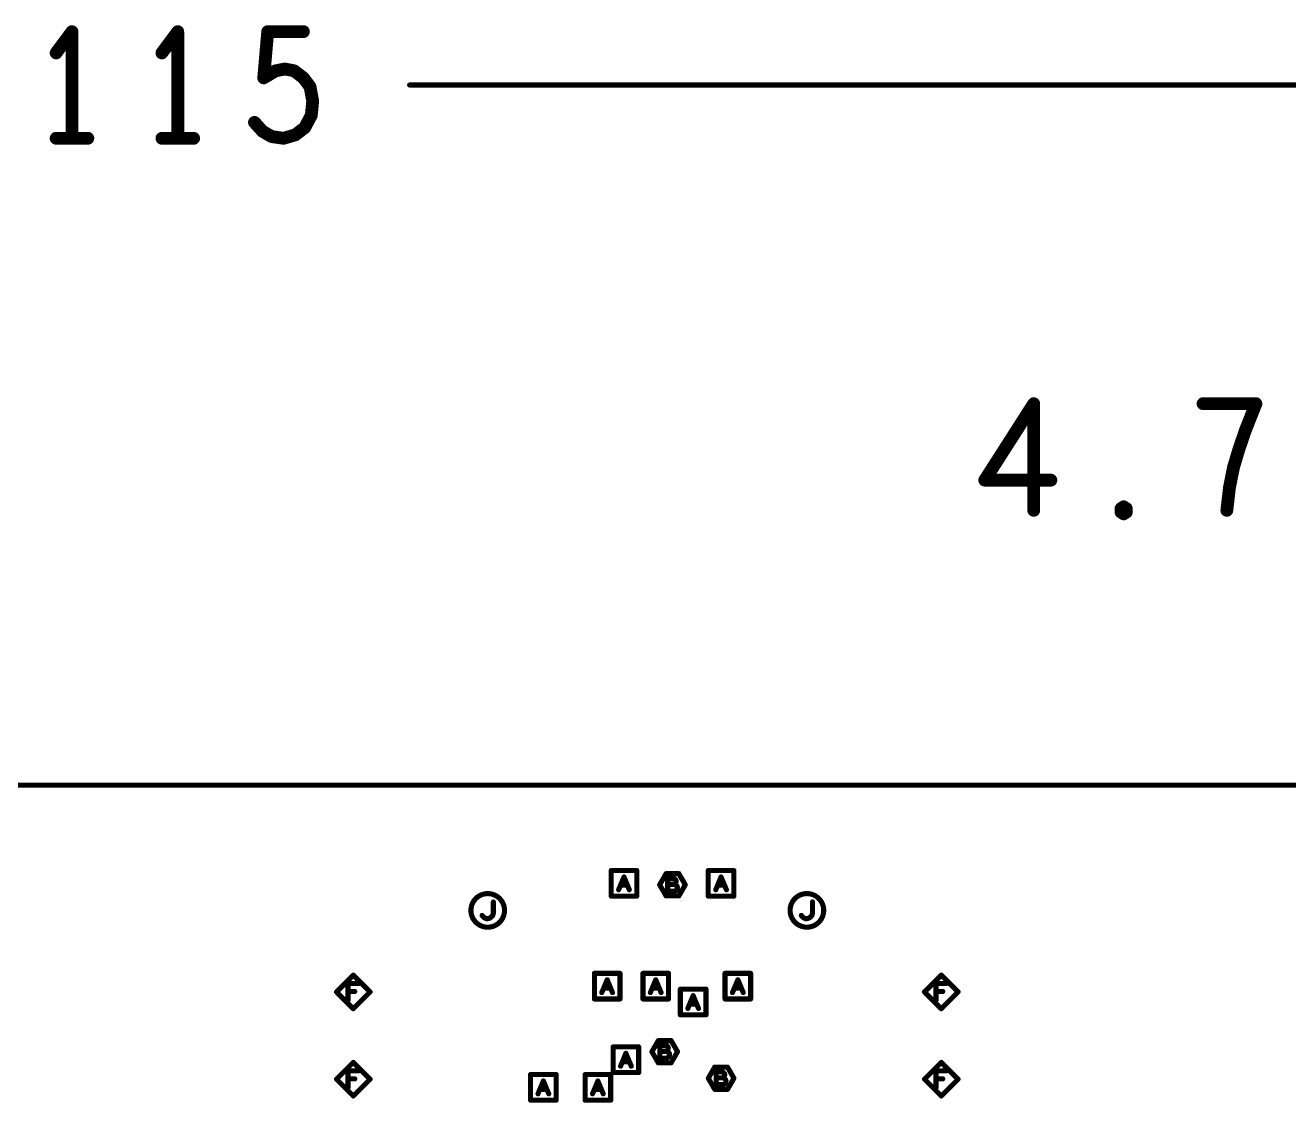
# Model space of a CAD drawing. Extents: x -14.2 to 19.9, y -5.2 to 16.9.
# Drawn here: x 2.316 to 3.797, y 5.258 to 6.521 of the extents above; entities that cross this region are included whole.
import ezdxf

# ---------------------------------------------------------------- set-up
doc = ezdxf.new("R2010")
doc.units = 0
doc.layers.get('0').update_dxf_attribs({"linetype": 'CONTINUOUS'})
doc.layers.add('FAB', color=2, linetype='CONTINUOUS')

# ---------------------------------------------------------------- blocks, each defined once
blk = doc.blocks.new('ROUND_1')
at = {"const_width": 0.003}
blk.add_lwpolyline([(-0.0015, 0, 1), (0.0015, 0, 1)], format="xyb", close=True, dxfattribs=at)
blk = doc.blocks.new('ROUND_105')
at = {"const_width": 0.0075}
blk.add_lwpolyline([(-0.00375, 0, 1), (0.00375, 0, 1)], format="xyb", close=True, dxfattribs=at)

msp = doc.modelspace()

# ---------------------------------------------------------------- linework, layer by layer
at = {"layer": 'FAB'}
for points, const_width in [([(2.3711, 6.5131), (2.3525, 6.4881)], 0.015), ([(2.3711, 6.3881), (2.3711, 6.5131)], 0.015), ([(2.4951, 6.5131), (2.4765, 6.4881)], 0.015), ([(2.4951, 6.3881), (2.4951, 6.5131)], 0.015), ([(2.5958, 6.4589), (2.6005, 6.5131)], 0.015), ([(2.6005, 6.5131), (2.6423, 6.5131)], 0.015), ([(2.6098, 6.4672), (2.5958, 6.4589)], 0.015), ([(2.6206, 6.4693), (2.6098, 6.4672)], 0.015), ([(2.6315, 6.4672), (2.6206, 6.4693)], 0.015), ([(2.6423, 6.4589), (2.6315, 6.4672)], 0.015), ([(2.6501, 6.4485), (2.6423, 6.4589)], 0.015), ([(2.6532, 6.4318), (2.6501, 6.4485)], 0.015), ([(2.7668, 6.4506), (4.5276, 6.4506)], 0.006), ([(2.6516, 6.4151), (2.6532, 6.4318)], 0.015), ([(2.585, 6.4068), (2.5943, 6.3964)], 0.015), ([(2.6439, 6.4006), (2.6516, 6.4151)], 0.015), ([(2.5943, 6.3964), (2.6051, 6.3901)], 0.015), ([(2.6051, 6.3901), (2.6191, 6.3881)], 0.015), ([(2.6191, 6.3881), (2.633, 6.3922)], 0.015), ([(2.633, 6.3922), (2.6439, 6.4006)], 0.015), ([(2.3525, 6.3881), (2.3897, 6.3881)], 0.015), ([(2.4765, 6.3881), (2.5137, 6.3881)], 0.015), ([(3.4981, 6.0771), (3.4407, 5.9875)], 0.015), ([(3.4981, 5.9521), (3.4981, 6.0771)], 0.015), ([(3.7585, 6.0771), (3.6965, 6.0771)], 0.015), ([(3.7461, 6.0459), (3.7585, 6.0771)], 0.015), ([(3.7383, 6.023), (3.7461, 6.0459)], 0.015), ([(3.7321, 6.0021), (3.7383, 6.023)], 0.015), ([(3.7275, 5.9792), (3.7321, 6.0021)], 0.015), ([(3.4407, 5.9875), (3.5182, 5.9875)], 0.015), ([(3.7244, 5.9521), (3.7275, 5.9792)], 0.015), ([(3.6004, 5.9542), (3.6035, 5.9563)], 0.015), ([(3.6004, 5.95), (3.6004, 5.9542)], 0.015), ([(3.6035, 5.948), (3.6004, 5.95)], 0.015), ([(3.6035, 5.9563), (3.6066, 5.9542)], 0.015), ([(3.6066, 5.95), (3.6035, 5.948)], 0.015), ([(3.6066, 5.9542), (3.6066, 5.95)], 0.015), ([(4.5276, 5.63), (0, 5.63)], 0.006), ([(3.003, 5.5), (3.003, 5.53)], 0.006), ([(3.003, 5.53), (3.033, 5.53)], 0.006), ([(3.0117, 5.5075), (3.018, 5.5225)], 0.006), ([(3.018, 5.5225), (3.0242, 5.5075)], 0.006), ([(3.033, 5.53), (3.033, 5.5)], 0.006), ([(3.0598, 5.5133), (3.0673, 5.5263)], 0.006), ([(3.0673, 5.5263), (3.0823, 5.5263)], 0.006), ([(3.0758, 5.5208), (3.0691, 5.5208)], 0.006), ([(3.0691, 5.5208), (3.0691, 5.5058)], 0.006), ([(3.0776, 5.52), (3.0758, 5.5208)], 0.006), ([(3.0786, 5.519), (3.0776, 5.52)], 0.006), ([(3.0823, 5.5263), (3.0898, 5.5133)], 0.006), ([(3.1167, 5.5), (3.1167, 5.53)], 0.006), ([(3.1167, 5.53), (3.1467, 5.53)], 0.006), ([(3.1255, 5.5075), (3.1317, 5.5225)], 0.006), ([(3.1317, 5.5225), (3.138, 5.5075)], 0.006), ([(3.1467, 5.53), (3.1467, 5.5)], 0.006), ([(3.022, 5.5128), (3.014, 5.5128)], 0.006), ([(3.0673, 5.5003), (3.0598, 5.5133)], 0.006), ([(3.0768, 5.5138), (3.0691, 5.5138)], 0.006), ([(3.0691, 5.5058), (3.0773, 5.5058)], 0.006), ([(3.0768, 5.5138), (3.0778, 5.5145)], 0.006), ([(3.0786, 5.5133), (3.0768, 5.5138)], 0.006), ([(3.0773, 5.5058), (3.0791, 5.5068)], 0.006), ([(3.0778, 5.5145), (3.0786, 5.5158)], 0.006), ([(3.0791, 5.5175), (3.0786, 5.519)], 0.006), ([(3.0786, 5.5158), (3.0791, 5.5175)], 0.006), ([(3.0801, 5.5118), (3.0786, 5.5133)], 0.006), ([(3.0791, 5.5068), (3.0801, 5.5083)], 0.006), ([(3.0806, 5.51), (3.0801, 5.5118)], 0.006), ([(3.0801, 5.5083), (3.0806, 5.51)], 0.006), ([(3.0898, 5.5133), (3.0823, 5.5003)], 0.006), ([(3.1357, 5.5128), (3.1277, 5.5128)], 0.006), ([(2.8649, 5.48), (2.8649, 5.4932)], 0.006), ([(3.033, 5.5), (3.003, 5.5)], 0.006), ([(3.0823, 5.5003), (3.0673, 5.5003)], 0.006), ([(3.1467, 5.5), (3.1167, 5.5)], 0.006), ([(3.2389, 5.48), (3.2389, 5.4932)], 0.006), ([(2.8517, 5.4774), (2.8534, 5.4754)], 0.006), ([(2.8534, 5.4754), (2.8554, 5.4741)], 0.006), ([(2.8603, 5.4741), (2.8623, 5.4754)], 0.006), ([(2.8623, 5.4754), (2.8642, 5.4774)], 0.006), ([(2.8642, 5.4774), (2.8649, 5.48)], 0.006), ([(3.2258, 5.4774), (3.2274, 5.4754)], 0.006), ([(3.2274, 5.4754), (3.2294, 5.4741)], 0.006), ([(3.2343, 5.4741), (3.2363, 5.4754)], 0.006), ([(3.2363, 5.4754), (3.2382, 5.4774)], 0.006), ([(3.2382, 5.4774), (3.2389, 5.48)], 0.006), ([(2.8554, 5.4741), (2.8577, 5.4735)], 0.006), ([(2.8577, 5.4735), (2.8603, 5.4741)], 0.006), ([(3.2294, 5.4741), (3.2317, 5.4735)], 0.006), ([(3.2317, 5.4735), (3.2343, 5.4741)], 0.006), ([(2.6811, 5.3878), (2.7008, 5.4075)], 0.006), ([(2.7008, 5.4075), (2.7205, 5.3878)], 0.006), ([(2.9833, 5.3795), (2.9833, 5.4095)], 0.006), ([(2.9833, 5.4095), (3.0133, 5.4095)], 0.006), ([(2.992, 5.387), (2.9983, 5.402)], 0.006), ([(2.9983, 5.402), (3.0045, 5.387)], 0.006), ([(3.0133, 5.4095), (3.0133, 5.3795)], 0.006), ([(3.0402, 5.3795), (3.0402, 5.4095)], 0.006), ([(3.0402, 5.4095), (3.0702, 5.4095)], 0.006), ([(3.0489, 5.387), (3.0552, 5.402)], 0.006), ([(3.0552, 5.402), (3.0614, 5.387)], 0.006), ([(3.0702, 5.4095), (3.0702, 5.3795)], 0.006), ([(3.1364, 5.3795), (3.1364, 5.4095)], 0.006), ([(3.1364, 5.4095), (3.1664, 5.4095)], 0.006), ([(3.1451, 5.387), (3.1514, 5.402)], 0.006), ([(3.1514, 5.402), (3.1577, 5.387)], 0.006), ([(3.1664, 5.4095), (3.1664, 5.3795)], 0.006), ([(3.3701, 5.3878), (3.3898, 5.4075)], 0.006), ([(3.3898, 5.4075), (3.4095, 5.3878)], 0.006), ([(2.7008, 5.3681), (2.6811, 5.3878)], 0.006), ([(2.6946, 5.378), (2.6946, 5.3977)], 0.006), ([(2.6946, 5.3977), (2.7071, 5.3977)], 0.006), ([(2.7025, 5.3882), (2.6946, 5.3882)], 0.006), ([(2.7205, 5.3878), (2.7008, 5.3681)], 0.006), ([(3.0023, 5.3922), (2.9943, 5.3922)], 0.006), ([(3.0592, 5.3922), (3.0512, 5.3922)], 0.006), ([(3.084, 5.3609), (3.084, 5.3909)], 0.006), ([(3.084, 5.3909), (3.1141, 5.3909)], 0.006), ([(3.1141, 5.3909), (3.1141, 5.3609)], 0.006), ([(3.1554, 5.3922), (3.1474, 5.3922)], 0.006), ([(3.3898, 5.3681), (3.3701, 5.3878)], 0.006), ([(3.3836, 5.378), (3.3836, 5.3977)], 0.006), ([(3.3836, 5.3977), (3.396, 5.3977)], 0.006), ([(3.3915, 5.3882), (3.3836, 5.3882)], 0.006), ([(3.4095, 5.3878), (3.3898, 5.3681)], 0.006), ([(3.0133, 5.3795), (2.9833, 5.3795)], 0.006), ([(3.0702, 5.3795), (3.0402, 5.3795)], 0.006), ([(3.0928, 5.3684), (3.099, 5.3834)], 0.006), ([(3.103, 5.3736), (3.095, 5.3736)], 0.006), ([(3.099, 5.3834), (3.1053, 5.3684)], 0.006), ([(3.1664, 5.3795), (3.1364, 5.3795)], 0.006), ([(3.1141, 5.3609), (3.084, 5.3609)], 0.006), ([(3.0507, 5.3177), (3.0582, 5.3307)], 0.006), ([(3.0582, 5.3307), (3.0732, 5.3307)], 0.006), ([(3.0732, 5.3307), (3.0807, 5.3177)], 0.006), ([(3.0052, 5.2933), (3.0052, 5.3233)], 0.006), ([(3.0052, 5.3233), (3.0352, 5.3233)], 0.006), ([(3.014, 5.3008), (3.0202, 5.3158)], 0.006), ([(3.0202, 5.3158), (3.0265, 5.3008)], 0.006), ([(3.0352, 5.3233), (3.0352, 5.2933)], 0.006), ([(3.0582, 5.3047), (3.0507, 5.3177)], 0.006), ([(3.0667, 5.3252), (3.0599, 5.3252)], 0.006), ([(3.0599, 5.3252), (3.0599, 5.3102)], 0.006), ([(3.0677, 5.3182), (3.0599, 5.3182)], 0.006), ([(3.0684, 5.3245), (3.0667, 5.3252)], 0.006), ([(3.0677, 5.3182), (3.0687, 5.319)], 0.006), ([(3.0694, 5.3177), (3.0677, 5.3182)], 0.006), ([(3.0694, 5.3235), (3.0684, 5.3245)], 0.006), ([(3.0687, 5.319), (3.0694, 5.3202)], 0.006), ([(3.0699, 5.322), (3.0694, 5.3235)], 0.006), ([(3.0694, 5.3202), (3.0699, 5.322)], 0.006), ([(3.0709, 5.3162), (3.0694, 5.3177)], 0.006), ([(3.0699, 5.3112), (3.0709, 5.3127)], 0.006), ([(3.0714, 5.3145), (3.0709, 5.3162)], 0.006), ([(3.0709, 5.3127), (3.0714, 5.3145)], 0.006), ([(3.0807, 5.3177), (3.0732, 5.3047)], 0.006), ([(2.6811, 5.2855), (2.7008, 5.3052)], 0.006), ([(2.7008, 5.3052), (2.7205, 5.2855)], 0.006), ([(3.0242, 5.306), (3.0162, 5.306)], 0.006), ([(3.0732, 5.3047), (3.0582, 5.3047)], 0.006), ([(3.0599, 5.3102), (3.0682, 5.3102)], 0.006), ([(3.0682, 5.3102), (3.0699, 5.3112)], 0.006), ([(3.1168, 5.2866), (3.1243, 5.2996)], 0.006), ([(3.1243, 5.2996), (3.1393, 5.2996)], 0.006), ([(3.1393, 5.2996), (3.1468, 5.2866)], 0.006), ([(3.3701, 5.2855), (3.3898, 5.3052)], 0.006), ([(3.3898, 5.3052), (3.4095, 5.2855)], 0.006), ([(2.7008, 5.2658), (2.6811, 5.2855)], 0.006), ([(2.6946, 5.2756), (2.6946, 5.2953)], 0.006), ([(2.6946, 5.2953), (2.7071, 5.2953)], 0.006), ([(2.7025, 5.2858), (2.6946, 5.2858)], 0.006), ([(2.7205, 5.2855), (2.7008, 5.2658)], 0.006), ([(2.9085, 5.2609), (2.9085, 5.2909)], 0.006), ([(2.9085, 5.2909), (2.9385, 5.2909)], 0.006), ([(2.9172, 5.2684), (2.9235, 5.2834)], 0.006), ([(2.9235, 5.2834), (2.9298, 5.2684)], 0.006), ([(2.9385, 5.2909), (2.9385, 5.2609)], 0.006), ([(2.9724, 5.2609), (2.9724, 5.2909)], 0.006), ([(2.9724, 5.2909), (3.0024, 5.2909)], 0.006), ([(2.9811, 5.2684), (2.9874, 5.2834)], 0.006), ([(2.9874, 5.2834), (2.9936, 5.2684)], 0.006), ([(3.0024, 5.2909), (3.0024, 5.2609)], 0.006), ([(3.0352, 5.2933), (3.0052, 5.2933)], 0.006), ([(3.1243, 5.2736), (3.1168, 5.2866)], 0.006), ([(3.1328, 5.2941), (3.1261, 5.2941)], 0.006), ([(3.1261, 5.2941), (3.1261, 5.2791)], 0.006), ([(3.1338, 5.2871), (3.1261, 5.2871)], 0.006), ([(3.1346, 5.2933), (3.1328, 5.2941)], 0.006), ([(3.1338, 5.2871), (3.1348, 5.2878)], 0.006), ([(3.1355, 5.2866), (3.1338, 5.2871)], 0.006), ([(3.1355, 5.2923), (3.1346, 5.2933)], 0.006), ([(3.1348, 5.2878), (3.1355, 5.2891)], 0.006), ([(3.1361, 5.2909), (3.1355, 5.2923)], 0.006), ([(3.1355, 5.2891), (3.1361, 5.2909)], 0.006), ([(3.137, 5.2851), (3.1355, 5.2866)], 0.006), ([(3.1375, 5.2834), (3.137, 5.2851)], 0.006), ([(3.137, 5.2816), (3.1375, 5.2834)], 0.006), ([(3.1468, 5.2866), (3.1393, 5.2736)], 0.006), ([(3.3898, 5.2658), (3.3701, 5.2855)], 0.006), ([(3.3836, 5.2756), (3.3836, 5.2953)], 0.006), ([(3.3836, 5.2953), (3.396, 5.2953)], 0.006), ([(3.3915, 5.2858), (3.3836, 5.2858)], 0.006), ([(3.4095, 5.2855), (3.3898, 5.2658)], 0.006), ([(2.9275, 5.2736), (2.9195, 5.2736)], 0.006), ([(2.9914, 5.2736), (2.9834, 5.2736)], 0.006), ([(3.1393, 5.2736), (3.1243, 5.2736)], 0.006), ([(3.1261, 5.2791), (3.1343, 5.2791)], 0.006), ([(3.1343, 5.2791), (3.1361, 5.2801)], 0.006), ([(3.1361, 5.2801), (3.137, 5.2816)], 0.006), ([(2.9385, 5.2609), (2.9085, 5.2609)], 0.006), ([(3.0024, 5.2609), (2.9724, 5.2609)], 0.006)]:
    msp.add_lwpolyline(points, dxfattribs=dict(at, const_width=const_width))
at = {"layer": 'FAB', "const_width": 0.006}
for points in [[(2.8386, 5.4833, 1), (2.878, 5.4833, 1)], [(3.2126, 5.4833, 1), (3.252, 5.4833, 1)]]:
    msp.add_lwpolyline(points, format="xyb", close=True, dxfattribs=at)

# ---------------------------------------------------------------- block references
at = {"layer": 'FAB'}
for name, p in [('ROUND_105', (2.3711, 6.5131)), ('ROUND_105', (2.3711, 6.5131)), ('ROUND_105', (2.4951, 6.5131)), ('ROUND_105', (2.4951, 6.5131)), ('ROUND_105', (2.6005, 6.5131)), ('ROUND_105', (2.6005, 6.5131)), ('ROUND_105', (2.6423, 6.5131)), ('ROUND_105', (2.3525, 6.4881)), ('ROUND_105', (2.4765, 6.4881)), ('ROUND_105', (2.6098, 6.4672)), ('ROUND_105', (2.6098, 6.4672)), ('ROUND_105', (2.6206, 6.4693)), ('ROUND_105', (2.6206, 6.4693)), ('ROUND_105', (2.6315, 6.4672)), ('ROUND_105', (2.6315, 6.4672)), ('ROUND_105', (2.5958, 6.4589)), ('ROUND_105', (2.5958, 6.4589)), ('ROUND_105', (2.6423, 6.4589)), ('ROUND_105', (2.6423, 6.4589)), ('ROUND_105', (2.6501, 6.4485)), ('ROUND_105', (2.6501, 6.4485)), ('ROUND_1', (2.7668, 6.4506)), ('ROUND_105', (2.6532, 6.4318)), ('ROUND_105', (2.6532, 6.4318)), ('ROUND_105', (2.585, 6.4068)), ('ROUND_105', (2.6516, 6.4151)), ('ROUND_105', (2.6516, 6.4151)), ('ROUND_105', (2.5943, 6.3964)), ('ROUND_105', (2.5943, 6.3964)), ('ROUND_105', (2.6051, 6.3901)), ('ROUND_105', (2.6051, 6.3901)), ('ROUND_105', (2.633, 6.3922)), ('ROUND_105', (2.633, 6.3922)), ('ROUND_105', (2.6439, 6.4006)), ('ROUND_105', (2.6439, 6.4006)), ('ROUND_105', (2.3525, 6.3881)), ('ROUND_105', (2.3711, 6.3881)), ('ROUND_105', (2.3897, 6.3881)), ('ROUND_105', (2.4765, 6.3881)), ('ROUND_105', (2.4951, 6.3881)), ('ROUND_105', (2.5137, 6.3881)), ('ROUND_105', (2.6191, 6.3881)), ('ROUND_105', (2.6191, 6.3881)), ('ROUND_105', (3.4981, 6.0771)), ('ROUND_105', (3.4981, 6.0771)), ('ROUND_105', (3.6965, 6.0771)), ('ROUND_105', (3.7585, 6.0771)), ('ROUND_105', (3.7585, 6.0771)), ('ROUND_105', (3.7461, 6.0459)), ('ROUND_105', (3.7461, 6.0459)), ('ROUND_105', (3.7383, 6.023)), ('ROUND_105', (3.7383, 6.023)), ('ROUND_105', (3.7321, 6.0021)), ('ROUND_105', (3.7321, 6.0021)), ('ROUND_105', (3.4407, 5.9875)), ('ROUND_105', (3.4407, 5.9875)), ('ROUND_105', (3.5182, 5.9875)), ('ROUND_105', (3.7275, 5.9792)), ('ROUND_105', (3.7275, 5.9792)), ('ROUND_105', (3.4981, 5.9521)), ('ROUND_105', (3.6004, 5.9542)), ('ROUND_105', (3.6004, 5.9542)), ('ROUND_105', (3.6004, 5.95)), ('ROUND_105', (3.6004, 5.95)), ('ROUND_105', (3.6035, 5.9563)), ('ROUND_105', (3.6035, 5.9563)), ('ROUND_105', (3.6035, 5.948)), ('ROUND_105', (3.6035, 5.948)), ('ROUND_105', (3.6066, 5.9542)), ('ROUND_105', (3.6066, 5.9542)), ('ROUND_105', (3.6066, 5.95)), ('ROUND_105', (3.6066, 5.95)), ('ROUND_105', (3.7244, 5.9521)), ('ROUND_1', (3.003, 5.53)), ('ROUND_1', (3.003, 5.53)), ('ROUND_1', (3.018, 5.5225)), ('ROUND_1', (3.018, 5.5225)), ('ROUND_1', (3.033, 5.53)), ('ROUND_1', (3.033, 5.53)), ('ROUND_1', (3.0673, 5.5263)), ('ROUND_1', (3.0673, 5.5263)), ('ROUND_1', (3.0691, 5.5208)), ('ROUND_1', (3.0691, 5.5208)), ('ROUND_1', (3.0758, 5.5208)), ('ROUND_1', (3.0758, 5.5208)), ('ROUND_1', (3.0776, 5.52)), ('ROUND_1', (3.0776, 5.52)), ('ROUND_1', (3.0823, 5.5263)), ('ROUND_1', (3.0823, 5.5263)), ('ROUND_1', (3.1167, 5.53)), ('ROUND_1', (3.1167, 5.53)), ('ROUND_1', (3.1317, 5.5225)), ('ROUND_1', (3.1317, 5.5225)), ('ROUND_1', (3.1467, 5.53)), ('ROUND_1', (3.1467, 5.53)), ('ROUND_1', (3.0117, 5.5075)), ('ROUND_1', (3.014, 5.5128)), ('ROUND_1', (3.022, 5.5128)), ('ROUND_1', (3.0242, 5.5075)), ('ROUND_1', (3.0598, 5.5133)), ('ROUND_1', (3.0598, 5.5133)), ('ROUND_1', (3.0691, 5.5138)), ('ROUND_1', (3.0691, 5.5058)), ('ROUND_1', (3.0691, 5.5058)), ('ROUND_1', (3.0768, 5.5138)), ('ROUND_1', (3.0768, 5.5138)), ('ROUND_1', (3.0768, 5.5138)), ('ROUND_1', (3.0773, 5.5058)), ('ROUND_1', (3.0773, 5.5058)), ('ROUND_1', (3.0778, 5.5145)), ('ROUND_1', (3.0778, 5.5145)), ('ROUND_1', (3.0786, 5.519)), ('ROUND_1', (3.0786, 5.519)), ('ROUND_1', (3.0786, 5.5158)), ('ROUND_1', (3.0786, 5.5158)), ('ROUND_1', (3.0786, 5.5133)), ('ROUND_1', (3.0786, 5.5133)), ('ROUND_1', (3.0791, 5.5175)), ('ROUND_1', (3.0791, 5.5175)), ('ROUND_1', (3.0791, 5.5068)), ('ROUND_1', (3.0791, 5.5068)), ('ROUND_1', (3.0801, 5.5118)), ('ROUND_1', (3.0801, 5.5118)), ('ROUND_1', (3.0801, 5.5083)), ('ROUND_1', (3.0801, 5.5083)), ('ROUND_1', (3.0806, 5.51)), ('ROUND_1', (3.0806, 5.51)), ('ROUND_1', (3.0898, 5.5133)), ('ROUND_1', (3.0898, 5.5133)), ('ROUND_1', (3.1255, 5.5075)), ('ROUND_1', (3.1277, 5.5128)), ('ROUND_1', (3.1357, 5.5128)), ('ROUND_1', (3.138, 5.5075)), ('ROUND_1', (2.8649, 5.4932)), ('ROUND_1', (3.003, 5.5)), ('ROUND_1', (3.003, 5.5)), ('ROUND_1', (3.033, 5.5)), ('ROUND_1', (3.033, 5.5)), ('ROUND_1', (3.0673, 5.5003)), ('ROUND_1', (3.0673, 5.5003)), ('ROUND_1', (3.0823, 5.5003)), ('ROUND_1', (3.0823, 5.5003)), ('ROUND_1', (3.1167, 5.5)), ('ROUND_1', (3.1167, 5.5)), ('ROUND_1', (3.1467, 5.5)), ('ROUND_1', (3.1467, 5.5)), ('ROUND_1', (3.2389, 5.4932)), ('ROUND_1', (2.8517, 5.4774)), ('ROUND_1', (2.8534, 5.4754)), ('ROUND_1', (2.8534, 5.4754)), ('ROUND_1', (2.8623, 5.4754)), ('ROUND_1', (2.8623, 5.4754)), ('ROUND_1', (2.8642, 5.4774)), ('ROUND_1', (2.8642, 5.4774)), ('ROUND_1', (2.8649, 5.48)), ('ROUND_1', (2.8649, 5.48)), ('ROUND_1', (3.2258, 5.4774)), ('ROUND_1', (3.2274, 5.4754)), ('ROUND_1', (3.2274, 5.4754)), ('ROUND_1', (3.2363, 5.4754)), ('ROUND_1', (3.2363, 5.4754)), ('ROUND_1', (3.2382, 5.4774)), ('ROUND_1', (3.2382, 5.4774)), ('ROUND_1', (3.2389, 5.48)), ('ROUND_1', (3.2389, 5.48)), ('ROUND_1', (2.8554, 5.4741)), ('ROUND_1', (2.8554, 5.4741)), ('ROUND_1', (2.8577, 5.4735)), ('ROUND_1', (2.8577, 5.4735)), ('ROUND_1', (2.8603, 5.4741)), ('ROUND_1', (2.8603, 5.4741)), ('ROUND_1', (3.2294, 5.4741)), ('ROUND_1', (3.2294, 5.4741)), ('ROUND_1', (3.2317, 5.4735)), ('ROUND_1', (3.2317, 5.4735)), ('ROUND_1', (3.2343, 5.4741)), ('ROUND_1', (3.2343, 5.4741)), ('ROUND_1', (2.7008, 5.4075)), ('ROUND_1', (2.7008, 5.4075)), ('ROUND_1', (2.9833, 5.4095)), ('ROUND_1', (2.9833, 5.4095)), ('ROUND_1', (2.9983, 5.402)), ('ROUND_1', (2.9983, 5.402)), ('ROUND_1', (3.0133, 5.4095)), ('ROUND_1', (3.0133, 5.4095)), ('ROUND_1', (3.0402, 5.4095)), ('ROUND_1', (3.0402, 5.4095)), ('ROUND_1', (3.0552, 5.402)), ('ROUND_1', (3.0552, 5.402)), ('ROUND_1', (3.0702, 5.4095)), ('ROUND_1', (3.0702, 5.4095)), ('ROUND_1', (3.1364, 5.4095)), ('ROUND_1', (3.1364, 5.4095)), ('ROUND_1', (3.1514, 5.402)), ('ROUND_1', (3.1514, 5.402)), ('ROUND_1', (3.1664, 5.4095)), ('ROUND_1', (3.1664, 5.4095)), ('ROUND_1', (3.3898, 5.4075)), ('ROUND_1', (3.3898, 5.4075)), ('ROUND_1', (2.6811, 5.3878)), ('ROUND_1', (2.6811, 5.3878)), ('ROUND_1', (2.6946, 5.3977)), ('ROUND_1', (2.6946, 5.3977)), ('ROUND_1', (2.6946, 5.3882)), ('ROUND_1', (2.7025, 5.3882)), ('ROUND_1', (2.7071, 5.3977)), ('ROUND_1', (2.7205, 5.3878)), ('ROUND_1', (2.7205, 5.3878)), ('ROUND_1', (2.992, 5.387)), ('ROUND_1', (2.9943, 5.3922)), ('ROUND_1', (3.0023, 5.3922)), ('ROUND_1', (3.0045, 5.387)), ('ROUND_1', (3.0489, 5.387)), ('ROUND_1', (3.0512, 5.3922)), ('ROUND_1', (3.0592, 5.3922)), ('ROUND_1', (3.0614, 5.387)), ('ROUND_1', (3.084, 5.3909)), ('ROUND_1', (3.084, 5.3909)), ('ROUND_1', (3.1141, 5.3909)), ('ROUND_1', (3.1141, 5.3909)), ('ROUND_1', (3.1451, 5.387)), ('ROUND_1', (3.1474, 5.3922)), ('ROUND_1', (3.1554, 5.3922)), ('ROUND_1', (3.1577, 5.387)), ('ROUND_1', (3.3701, 5.3878)), ('ROUND_1', (3.3701, 5.3878)), ('ROUND_1', (3.3836, 5.3977)), ('ROUND_1', (3.3836, 5.3977)), ('ROUND_1', (3.3836, 5.3882)), ('ROUND_1', (3.3915, 5.3882)), ('ROUND_1', (3.396, 5.3977)), ('ROUND_1', (3.4095, 5.3878)), ('ROUND_1', (3.4095, 5.3878)), ('ROUND_1', (2.6946, 5.378)), ('ROUND_1', (2.9833, 5.3795)), ('ROUND_1', (2.9833, 5.3795)), ('ROUND_1', (3.0133, 5.3795)), ('ROUND_1', (3.0133, 5.3795)), ('ROUND_1', (3.0402, 5.3795)), ('ROUND_1', (3.0402, 5.3795)), ('ROUND_1', (3.0702, 5.3795)), ('ROUND_1', (3.0702, 5.3795)), ('ROUND_1', (3.095, 5.3736)), ('ROUND_1', (3.099, 5.3834)), ('ROUND_1', (3.099, 5.3834)), ('ROUND_1', (3.103, 5.3736)), ('ROUND_1', (3.1364, 5.3795)), ('ROUND_1', (3.1364, 5.3795)), ('ROUND_1', (3.1664, 5.3795)), ('ROUND_1', (3.1664, 5.3795)), ('ROUND_1', (3.3836, 5.378)), ('ROUND_1', (2.7008, 5.3681)), ('ROUND_1', (2.7008, 5.3681)), ('ROUND_1', (3.084, 5.3609)), ('ROUND_1', (3.084, 5.3609)), ('ROUND_1', (3.0928, 5.3684)), ('ROUND_1', (3.1053, 5.3684)), ('ROUND_1', (3.1141, 5.3609)), ('ROUND_1', (3.1141, 5.3609)), ('ROUND_1', (3.3898, 5.3681)), ('ROUND_1', (3.3898, 5.3681)), ('ROUND_1', (3.0582, 5.3307)), ('ROUND_1', (3.0582, 5.3307)), ('ROUND_1', (3.0732, 5.3307)), ('ROUND_1', (3.0732, 5.3307)), ('ROUND_1', (3.0052, 5.3233)), ('ROUND_1', (3.0052, 5.3233)), ('ROUND_1', (3.0202, 5.3158)), ('ROUND_1', (3.0202, 5.3158)), ('ROUND_1', (3.0352, 5.3233)), ('ROUND_1', (3.0352, 5.3233)), ('ROUND_1', (3.0507, 5.3177)), ('ROUND_1', (3.0507, 5.3177)), ('ROUND_1', (3.0599, 5.3252)), ('ROUND_1', (3.0599, 5.3252)), ('ROUND_1', (3.0599, 5.3182)), ('ROUND_1', (3.0667, 5.3252)), ('ROUND_1', (3.0667, 5.3252)), ('ROUND_1', (3.0677, 5.3182)), ('ROUND_1', (3.0677, 5.3182)), ('ROUND_1', (3.0677, 5.3182)), ('ROUND_1', (3.0684, 5.3245)), ('ROUND_1', (3.0684, 5.3245)), ('ROUND_1', (3.0687, 5.319)), ('ROUND_1', (3.0687, 5.319)), ('ROUND_1', (3.0694, 5.3235)), ('ROUND_1', (3.0694, 5.3235)), ('ROUND_1', (3.0694, 5.3202)), ('ROUND_1', (3.0694, 5.3202)), ('ROUND_1', (3.0694, 5.3177)), ('ROUND_1', (3.0694, 5.3177)), ('ROUND_1', (3.0699, 5.322)), ('ROUND_1', (3.0699, 5.322)), ('ROUND_1', (3.0709, 5.3162)), ('ROUND_1', (3.0709, 5.3162)), ('ROUND_1', (3.0709, 5.3127)), ('ROUND_1', (3.0709, 5.3127)), ('ROUND_1', (3.0714, 5.3145)), ('ROUND_1', (3.0714, 5.3145)), ('ROUND_1', (3.0807, 5.3177)), ('ROUND_1', (3.0807, 5.3177)), ('ROUND_1', (2.7008, 5.3052)), ('ROUND_1', (2.7008, 5.3052)), ('ROUND_1', (3.014, 5.3008)), ('ROUND_1', (3.0162, 5.306)), ('ROUND_1', (3.0242, 5.306)), ('ROUND_1', (3.0265, 5.3008)), ('ROUND_1', (3.0582, 5.3047)), ('ROUND_1', (3.0582, 5.3047)), ('ROUND_1', (3.0599, 5.3102)), ('ROUND_1', (3.0599, 5.3102)), ('ROUND_1', (3.0682, 5.3102)), ('ROUND_1', (3.0682, 5.3102)), ('ROUND_1', (3.0699, 5.3112)), ('ROUND_1', (3.0699, 5.3112)), ('ROUND_1', (3.0732, 5.3047)), ('ROUND_1', (3.0732, 5.3047)), ('ROUND_1', (3.1243, 5.2996)), ('ROUND_1', (3.1243, 5.2996)), ('ROUND_1', (3.1393, 5.2996)), ('ROUND_1', (3.1393, 5.2996)), ('ROUND_1', (3.3898, 5.3052)), ('ROUND_1', (3.3898, 5.3052)), ('ROUND_1', (2.6811, 5.2855)), ('ROUND_1', (2.6811, 5.2855)), ('ROUND_1', (2.6946, 5.2953)), ('ROUND_1', (2.6946, 5.2953)), ('ROUND_1', (2.6946, 5.2858)), ('ROUND_1', (2.7025, 5.2858)), ('ROUND_1', (2.7071, 5.2953)), ('ROUND_1', (2.7205, 5.2855)), ('ROUND_1', (2.7205, 5.2855)), ('ROUND_1', (2.9085, 5.2909)), ('ROUND_1', (2.9085, 5.2909)), ('ROUND_1', (2.9235, 5.2834)), ('ROUND_1', (2.9235, 5.2834)), ('ROUND_1', (2.9385, 5.2909)), ('ROUND_1', (2.9385, 5.2909)), ('ROUND_1', (2.9724, 5.2909)), ('ROUND_1', (2.9724, 5.2909)), ('ROUND_1', (2.9874, 5.2834)), ('ROUND_1', (2.9874, 5.2834)), ('ROUND_1', (3.0024, 5.2909)), ('ROUND_1', (3.0024, 5.2909)), ('ROUND_1', (3.0052, 5.2933)), ('ROUND_1', (3.0052, 5.2933)), ('ROUND_1', (3.0352, 5.2933)), ('ROUND_1', (3.0352, 5.2933)), ('ROUND_1', (3.1168, 5.2866)), ('ROUND_1', (3.1168, 5.2866)), ('ROUND_1', (3.1261, 5.2941)), ('ROUND_1', (3.1261, 5.2941)), ('ROUND_1', (3.1261, 5.2871)), ('ROUND_1', (3.1328, 5.2941)), ('ROUND_1', (3.1328, 5.2941)), ('ROUND_1', (3.1338, 5.2871)), ('ROUND_1', (3.1338, 5.2871)), ('ROUND_1', (3.1338, 5.2871)), ('ROUND_1', (3.1346, 5.2933)), ('ROUND_1', (3.1346, 5.2933)), ('ROUND_1', (3.1348, 5.2878)), ('ROUND_1', (3.1348, 5.2878)), ('ROUND_1', (3.1355, 5.2923)), ('ROUND_1', (3.1355, 5.2923)), ('ROUND_1', (3.1355, 5.2891)), ('ROUND_1', (3.1355, 5.2891)), ('ROUND_1', (3.1355, 5.2866)), ('ROUND_1', (3.1355, 5.2866)), ('ROUND_1', (3.1361, 5.2909)), ('ROUND_1', (3.1361, 5.2909)), ('ROUND_1', (3.137, 5.2851)), ('ROUND_1', (3.137, 5.2851)), ('ROUND_1', (3.1375, 5.2834)), ('ROUND_1', (3.1375, 5.2834)), ('ROUND_1', (3.1468, 5.2866)), ('ROUND_1', (3.1468, 5.2866)), ('ROUND_1', (3.3701, 5.2855)), ('ROUND_1', (3.3701, 5.2855)), ('ROUND_1', (3.3836, 5.2953)), ('ROUND_1', (3.3836, 5.2953)), ('ROUND_1', (3.3836, 5.2858)), ('ROUND_1', (3.3915, 5.2858)), ('ROUND_1', (3.396, 5.2953)), ('ROUND_1', (3.4095, 5.2855)), ('ROUND_1', (3.4095, 5.2855)), ('ROUND_1', (2.6946, 5.2756)), ('ROUND_1', (2.9172, 5.2684)), ('ROUND_1', (2.9195, 5.2736)), ('ROUND_1', (2.9275, 5.2736)), ('ROUND_1', (2.9298, 5.2684)), ('ROUND_1', (2.9811, 5.2684)), ('ROUND_1', (2.9834, 5.2736)), ('ROUND_1', (2.9914, 5.2736)), ('ROUND_1', (2.9936, 5.2684)), ('ROUND_1', (3.1243, 5.2736)), ('ROUND_1', (3.1243, 5.2736)), ('ROUND_1', (3.1261, 5.2791)), ('ROUND_1', (3.1261, 5.2791)), ('ROUND_1', (3.1343, 5.2791)), ('ROUND_1', (3.1343, 5.2791)), ('ROUND_1', (3.1361, 5.2801)), ('ROUND_1', (3.1361, 5.2801)), ('ROUND_1', (3.137, 5.2816)), ('ROUND_1', (3.137, 5.2816)), ('ROUND_1', (3.1393, 5.2736)), ('ROUND_1', (3.1393, 5.2736)), ('ROUND_1', (3.3836, 5.2756)), ('ROUND_1', (2.7008, 5.2658)), ('ROUND_1', (2.7008, 5.2658)), ('ROUND_1', (2.9085, 5.2609)), ('ROUND_1', (2.9085, 5.2609)), ('ROUND_1', (2.9385, 5.2609)), ('ROUND_1', (2.9385, 5.2609)), ('ROUND_1', (2.9724, 5.2609)), ('ROUND_1', (2.9724, 5.2609)), ('ROUND_1', (3.0024, 5.2609)), ('ROUND_1', (3.0024, 5.2609)), ('ROUND_1', (3.3898, 5.2658)), ('ROUND_1', (3.3898, 5.2658))]:
    msp.add_blockref(name, p, dxfattribs=at)

doc.saveas('drawing.dxf')
